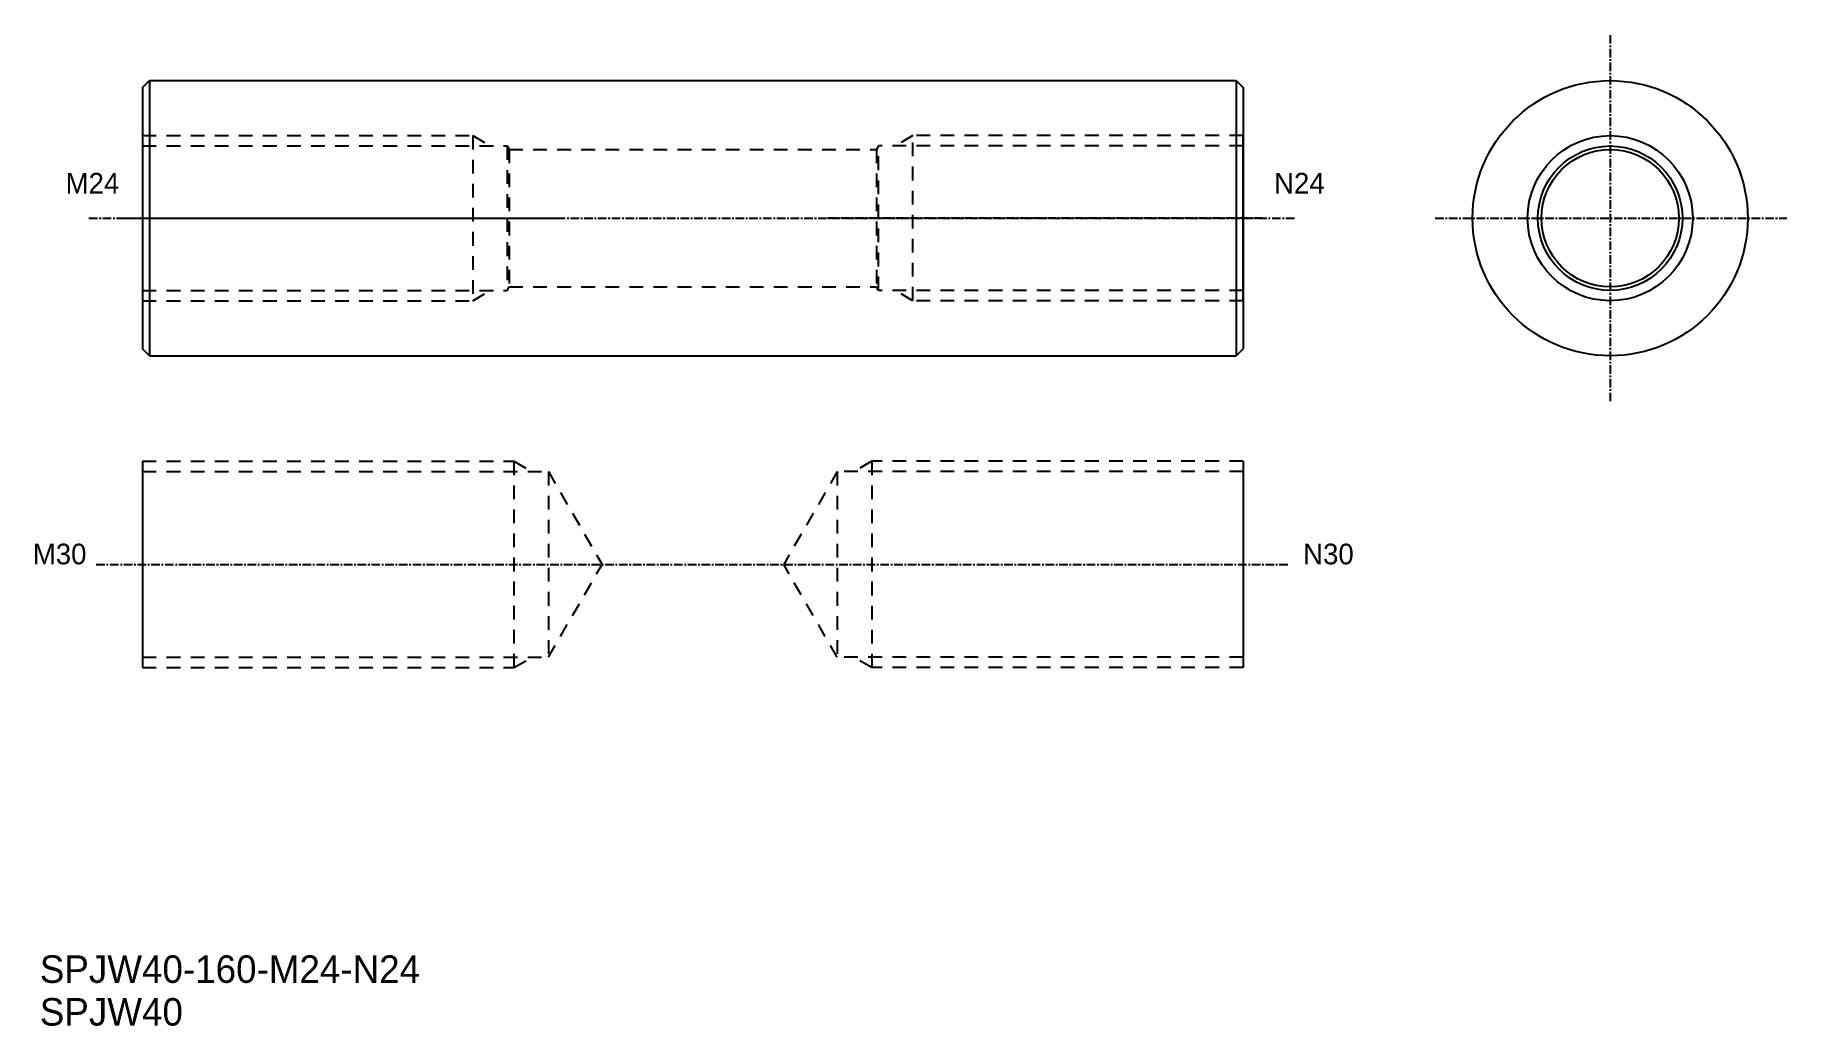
# Model space of a CAD drawing. Extents: x 273 to 527, y 75 to 219.
import ezdxf

# ---------------------------------------------------------------- set-up
doc = ezdxf.new("R2010")
doc.units = 0
doc.linetypes.add('CENTER', pattern=[2, 1.25, -0.25, 0.25, -0.25])
doc.linetypes.add('DASHED', pattern=[3.5, 2, -1.5])
doc.layers.get('0').update_dxf_attribs({"linetype": 'CONTINUOUS'})
doc.layers.add('CENTER', color=1, linetype='CENTER')

msp = doc.modelspace()

# ---------------------------------------------------------------- linework, layer by layer
at = {"color": 7, "linetype": 'CONTINUOUS'}
for p, q in [((288.24, 211.14), (289.24, 212.14)), ((289.24, 212.14), (289.24, 172.14)), ((289.24, 212.14), (447.25, 212.14)), ((447.25, 212.14), (447.25, 172.14)), ((447.25, 212.14), (448.25, 211.14)), ((288.24, 211.14), (288.24, 173.14)), ((448.25, 211.14), (448.25, 173.14)), ((289.24, 172.14), (288.24, 173.14)), ((289.24, 172.14), (447.25, 172.14)), ((448.25, 173.14), (447.25, 172.14)), ((288.24, 156.8), (288.24, 126.8)), ((448.25, 156.8), (448.25, 126.8))]:
    msp.add_line(p, q, dxfattribs=at)
for p, q in [((318.74, 212.14), (318.74, 212.14)), ((348.24, 212.14), (348.24, 212.14)), ((288.24, 204.14), (288.24, 181.64)), ((448.25, 180.14), (448.25, 204.14))]:
    msp.add_line(p, q)
at = {"color": 3, "linetype": 'DASHED'}
for p, q in [((288.24, 204.14), (336.24, 204.14)), ((336.24, 204.14), (336.24, 180.14)), ((336.24, 204.14), (338.84, 202.64)), ((400.25, 204.14), (397.65, 202.64)), ((448.25, 204.14), (400.25, 204.14)), ((400.25, 180.14), (400.25, 204.14)), ((288.24, 202.64), (341.24, 202.64)), ((341.24, 202.64), (341.24, 181.64)), ((341.24, 202.64), (341.53, 202.14)), ((341.53, 202.14), (394.96, 202.14)), ((341.53, 202.14), (341.53, 182.14)), ((395.25, 202.64), (394.96, 202.14)), ((394.96, 202.14), (394.96, 182.14)), ((448.25, 202.64), (395.25, 202.64)), ((395.25, 181.64), (395.25, 202.64)), ((288.24, 181.64), (341.24, 181.64)), ((336.24, 180.14), (338.84, 181.64)), ((341.24, 181.64), (341.53, 182.14)), ((341.53, 182.14), (394.96, 182.14)), ((395.25, 181.64), (394.96, 182.14)), ((448.25, 181.64), (395.25, 181.64)), ((400.25, 180.14), (397.65, 181.64)), ((288.24, 180.14), (336.24, 180.14)), ((448.25, 180.14), (400.25, 180.14)), ((288.24, 156.8), (342.24, 156.8)), ((342.24, 156.8), (342.24, 126.8)), ((342.24, 156.8), (344.84, 155.3)), ((394.25, 156.8), (391.65, 155.3)), ((448.25, 156.8), (394.25, 156.8)), ((394.25, 156.8), (394.25, 126.8)), ((288.24, 155.3), (347.24, 155.3)), ((347.24, 155.3), (347.24, 128.3)), ((347.24, 155.3), (355.04, 141.8)), ((389.25, 155.3), (381.45, 141.8)), ((448.25, 155.3), (389.25, 155.3)), ((389.25, 155.3), (389.25, 128.3)), ((347.24, 128.3), (355.04, 141.8)), ((389.25, 128.3), (381.45, 141.8)), ((288.24, 128.3), (347.24, 128.3)), ((342.24, 126.8), (344.84, 128.3)), ((448.25, 128.3), (389.25, 128.3)), ((394.25, 126.8), (391.65, 128.3)), ((288.24, 126.8), (342.24, 126.8)), ((448.25, 126.8), (394.25, 126.8))]:
    msp.add_line(p, q, dxfattribs=at)
at = {"color": 7, "linetype": 'CONTINUOUS'}
for radius in [20, 10]:
    msp.add_circle((501.61, 192.14), radius, dxfattribs=at)
at = {"color": 3, "linetype": 'CONTINUOUS'}
for radius in [12, 10.5]:
    msp.add_circle((501.61, 192.14), radius, dxfattribs=at)
at = {"layer": 'CENTER', "color": 1, "linetype": 'CENTER'}
for p, q in [((501.61, 218.77), (501.61, 165.52)), ((285.45, 192.14), (348.65, 192.14)), ((451.04, 192.14), (387.84, 192.14)), ((476.17, 192.14), (527.31, 192.14)), ((281.51, 141.8), (454.9, 141.8))]:
    msp.add_line(p, q, dxfattribs=at)
at = {"layer": 'CENTER', "linetype": 'CENTER'}
msp.add_line((280.45, 192.14), (455.84, 192.14), dxfattribs=at)

# ---------------------------------------------------------------- texts
at = {"color": 7, "linetype": 'CONTINUOUS'}
for s, height, p in [('M24', 3, (277.05, 195.73)), ('N24', 3, (452.74, 195.73)), ('M30', 3, (272.28, 141.82)), ('N30', 3, (456.97, 141.82)), ('SPJW40-160-M24-N24', 4, (273.3, 80.97)), ('SPJW40', 4, (273.3, 74.76))]:
    msp.add_text(s, height=height, dxfattribs=at).set_placement(p)

doc.saveas('drawing.dxf')
